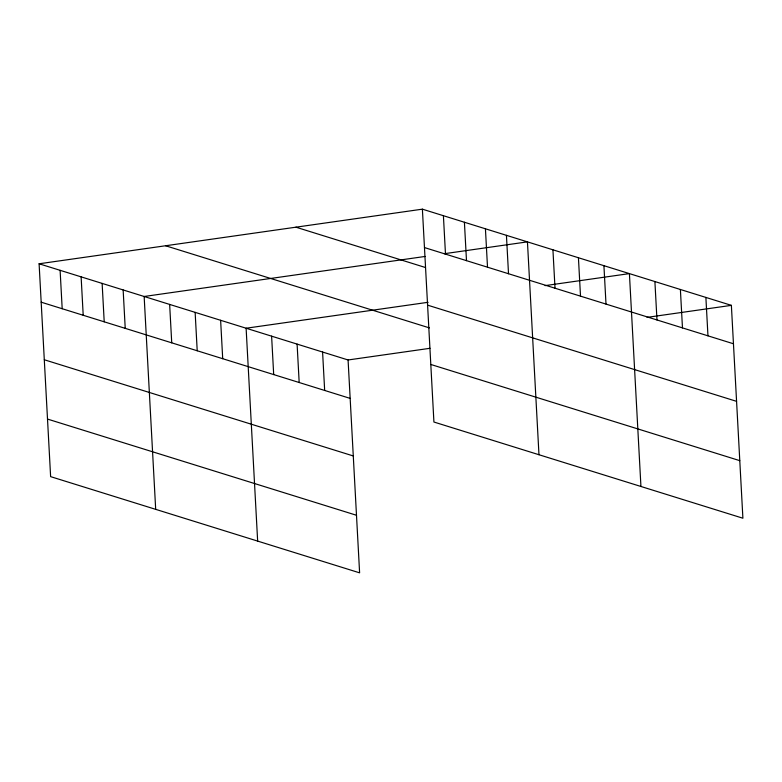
<?xml version="1.0" encoding="UTF-8"?>
<svg xmlns="http://www.w3.org/2000/svg" width="782" height="782" viewBox="0 0 782 782"><rect width="100%" height="100%" fill="white"/><g stroke="black" fill="none" stroke-linecap="round" stroke-linejoin="round"><path stroke-width="1.17" d="M39.1 263.778L348.078 359.974L359.612 572.835L50.625 476.639L39.1 263.778L422.388 209.165L731.375 305.361L742.9 518.222L433.922 422.026L422.388 209.165M425.056 256.457L144.152 296.486L155.686 509.346M444.323 253.71L527.449 241.863L538.974 454.733M428.106 302.292L246.115 328.225L257.649 541.095M545.083 285.625L629.412 273.612L640.937 486.482M348.078 359.974L429.992 348.303M647.046 317.375L731.375 305.361M424.47 247.571L733.448 343.767M295.909 227.181L425.291 267.464M427.588 305.146L736.566 401.342M165.589 245.753L429.377 327.883M430.804 364.461L739.782 460.657M41.182 302.184L350.16 398.39M44.3 359.759L353.278 455.955M47.507 419.074L356.494 515.27M705.882 297.424L707.964 335.84M680.389 289.487L682.471 327.902M654.896 281.549L656.978 319.965M603.919 265.675L606.001 304.09M578.426 257.737L580.508 296.153M552.933 249.8L555.015 288.216M506.433 235.323L508.515 273.739M485.427 228.784L487.509 267.2M464.41 222.244L466.492 260.66M443.404 215.705L445.486 254.111M322.585 352.037L324.667 390.453M297.101 344.1L299.183 382.515M271.608 336.162L273.69 374.578M220.622 320.288L222.704 358.703M195.138 312.36L197.211 350.766M169.645 304.423L171.727 342.829M123.145 289.946L125.228 328.352M102.129 283.397L104.211 321.813M81.123 276.857L83.205 315.273M60.106 270.318L62.189 308.734"/></g></svg>
